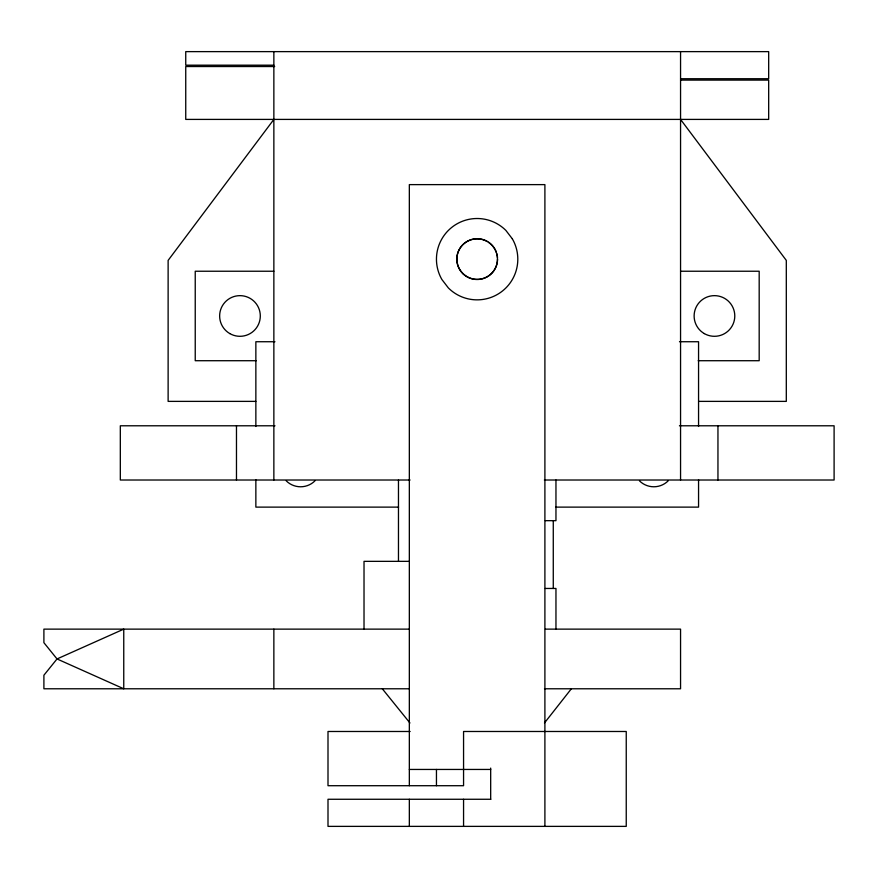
<?xml version="1.0" encoding="UTF-8"?>
<svg xmlns="http://www.w3.org/2000/svg" width="878" height="878" viewBox="0 0 878 878"><rect width="100%" height="100%" fill="white"/><g stroke="black" fill="none" stroke-linecap="round" stroke-linejoin="round"><path stroke-width="1.32" d="M273.859 119.408L168.126 260.393L168.126 401.378L255.849 401.378M544.481 722.956L571.358 688.78M273.859 65.181L185.741 65.181L185.741 51.626L768.678 51.626L768.678 78.735L680.56 78.735M274.671 66.53L185.741 66.53L185.741 119.408L768.678 119.408L768.678 80.096L680.56 80.096M273.859 271.236L195.234 271.236L195.234 360.715L256.244 360.715M680.56 271.236L759.185 271.236L759.185 360.715L698.186 360.715M274.946 341.729L255.86 341.729L255.86 426.478M679.484 341.729L698.559 341.729L698.559 426.478M698.581 401.378L786.304 401.378L786.304 260.393L680.56 119.408M274.99 425.786L120.319 425.786L120.319 480.014L410.07 480.014M679.44 425.786L834.1 425.786L834.1 480.014L544.36 480.014M398.557 507.122L255.86 507.122L255.86 479.783M555.862 507.122L698.559 507.122L698.559 479.783M545.337 520.676L555.961 520.676L555.961 480.014M409.203 561.349L364.019 561.349L364.019 629.131M545.337 588.458L555.961 588.458L555.961 629.131M409.203 629.131L43.9 629.131L43.9 642.685L57.026 658.95L123.754 688.78L123.754 629.131L57.026 658.95L43.9 675.226L43.9 688.78L409.027 688.78M545.392 629.131L680.56 629.131L680.56 688.78L544.481 688.78M410.158 731.484L327.999 731.484L327.999 785.711L463.562 785.711L463.562 731.484L626.244 731.484L626.244 826.374L327.999 826.374L327.999 799.265L490.802 799.265M409.335 769.446L490.681 769.446M382.314 688.78L409.949 722.989M717.952 425.786L717.952 480.014M680.56 51.626L680.56 480.014M553.272 520.676L553.272 588.458M544.898 826.374L544.898 184.621L409.335 184.621L409.335 785.711M490.681 768.085L490.681 799.265M463.562 799.265L463.562 826.374M436.454 769.446L436.454 785.711M409.335 799.265L409.335 826.374M398.469 480.014L398.469 561.349M273.859 51.626L273.859 480.014M273.859 629.131L273.859 688.78M236.478 425.786L236.478 480.014M497.552 259.032A20.337 20.337 0 0 1 473.681 279.061A20.337 20.337 0 0 1 458.107 252.085A20.337 20.337 0 0 1 487.378 241.428M488.508 242.13A20.337 20.337 0 0 1 496.465 252.502M496.849 253.775A20.337 20.337 0 0 1 497.508 257.715M314.982 480.826A20.337 20.337 0 0 1 286.217 480.826M668.202 480.826A20.337 20.337 0 0 1 639.447 480.826M512.346 238.838L505.882 230.42A40.673 40.673 0 0 0 441.897 279.511L448.362 287.94A40.673 40.673 0 0 0 512.346 238.838M229.806 333.585A20.337 20.337 0 0 0 260.305 315.97A20.337 20.337 0 0 0 229.806 298.366A20.337 20.337 0 0 0 229.806 333.585M704.288 333.585A20.337 20.337 0 0 0 734.787 315.97A20.337 20.337 0 0 0 704.288 298.366A20.337 20.337 0 0 0 704.288 333.585M462.739 273.552A20.337 20.337 0 0 0 496.761 264.443A20.337 20.337 0 0 0 471.859 239.54A20.337 20.337 0 0 0 462.739 273.552"/></g></svg>
